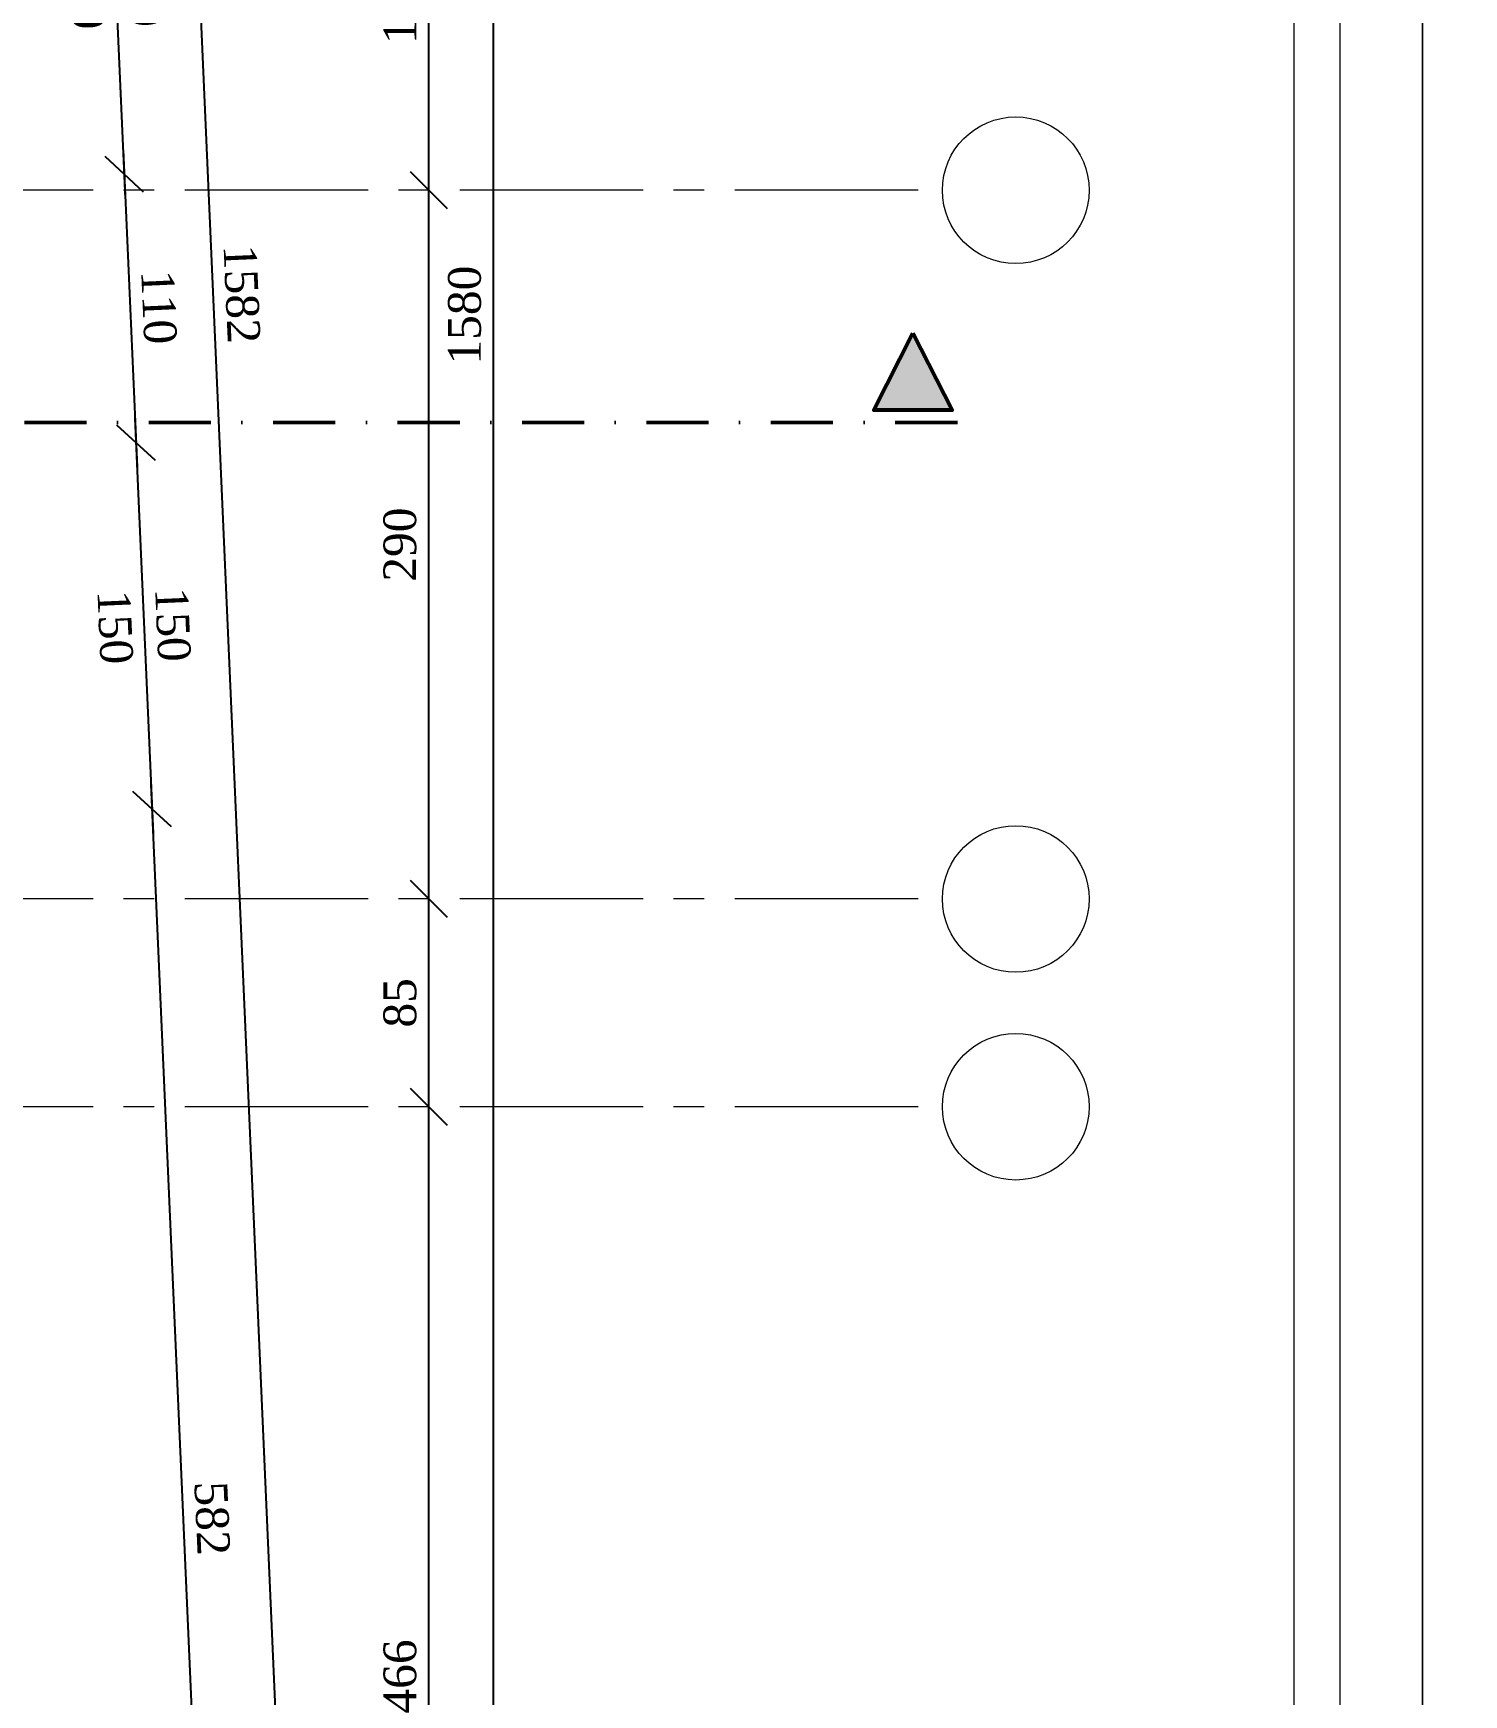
# Model space of a CAD drawing. Header units: millimetres. Extents: x 1373 to 40779, y 1939 to 6439.
# Drawn here: x 12250 to 12835, y 3601 to 4281 of the extents above; entities that cross this region are included whole.
import ezdxf

# ---------------------------------------------------------------- set-up
doc = ezdxf.new("R2010")
doc.units = ezdxf.units.MM
doc.linetypes.add('DASHDOTX2', pattern=[50.8, 25.4, -12.7, 0, -12.7])
doc.linetypes.add('IMPORT-CENTER2', pattern=[112.5, 75, -12.5, 12.5, -12.5])
for name, color, linetype, lineweight in [('A-ANNO-DIMS', 211, 'Continuous', 18), ('A-DETL', 6, 'Continuous', 30), ('A-WALL', 20, 'Continuous', 9), ('kest', 4, 'DASHDOTX2', 50), ('S-GRID', 252, 'IMPORT-CENTER2', 5), ('S-GRID-IDEN', 1, 'Continuous', 18)]:
    doc.layers.add(name, color=color, linetype=linetype, lineweight=lineweight)
doc.styles.add('Times New Roman', font='times.ttf', dxfattribs={"height": 13.4})
doc.dimstyles.new('2_0_mm_-_Arial', dxfattribs={"dimscale": 30.48, "dimtxt": 14.029207, "dimasz": 0.492126, "dimexe": 0.328084, "dimexo": 0.625, "dimgap": 0.164042, "dimtad": 1, "dimdec": 0, "dimtxsty": 'Times New Roman', "dimblk1": 'OBLIQUE', "dimblk2": 'OBLIQUE', "dimsah": 1, "dimcen": 2.5, "dimdle": 0.328084, "dimazin": 3, "dimtfac": 1, "dimtix": 1, "dimtmove": 0, "dimatfit": 3, "dimfxl": 0.656168, "dimfxlon": 1, "dimtvp": 1, "dimarcsym": 2})

# ---------------------------------------------------------------- blocks, each defined once
blk = doc.blocks.new('Grid - 3_0mm mit Kreis-1799268-1_BODRUM KAT')
at = {"layer": 'S-GRID-IDEN'}
blk.add_circle((0, 0), 0.3, dxfattribs=at)
blk = doc.blocks.new('_Oblique')
at = {"color": 0, "linetype": 'ByBlock', "lineweight": -2}
blk.add_line((-0.5, -0.5), (0.5, 0.5), dxfattribs=at)
blk = doc.blocks.new('*D17600')
at = {"layer": 'A-ANNO-DIMS', "color": 0, "lineweight": -2, "transparency": 16777216}
for p, q in [((12411.93, 3365.28), (12411.93, 3851.56)), ((12393.83, 3375.28), (12421.93, 3375.28))]:
    blk.add_line(p, q, dxfattribs=at)
at = {"layer": 'Defpoints', "color": 0, "transparency": 16777216}
for p in [(12391.93, 3841.56), (12411.93, 3841.56), (12391.93, 3375.28)]:
    blk.add_point(p, dxfattribs=at)
at = {"layer": 'A-ANNO-DIMS', "color": 0, "lineweight": -2, "transparency": 16777216, "xscale": 15, "yscale": 15, "zscale": 15}
for p, rotation in [((12411.93, 3841.56), 90), ((12411.93, 3375.28), 270)]:
    blk.add_blockref('_Oblique', p, dxfattribs=dict(at, rotation=rotation))
at = {"layer": 'A-ANNO-DIMS', "color": 0, "transparency": 16777216, "insert": (12400.11, 3608.42), "char_height": 13.4, "width": 36.4299, "attachment_point": 5, "rotation": 90, "style": 'Times New Roman'}
blk.add_mtext('\\A1;466', dxfattribs=at)
blk = doc.blocks.new('*D17601')
at = {"layer": 'A-ANNO-DIMS', "color": 0, "lineweight": -2, "transparency": 16777216}
blk.add_line((12411.93, 3831.56), (12411.93, 3936.56), dxfattribs=at)
at = {"layer": 'Defpoints', "color": 0, "transparency": 16777216}
for p in [(12391.93, 3926.56), (12411.93, 3926.56), (12391.93, 3841.56)]:
    blk.add_point(p, dxfattribs=at)
at = {"layer": 'A-ANNO-DIMS', "color": 0, "lineweight": -2, "transparency": 16777216, "xscale": 15, "yscale": 15, "zscale": 15}
for p, rotation in [((12411.93, 3926.56), 90), ((12411.93, 3841.56), 270)]:
    blk.add_blockref('_Oblique', p, dxfattribs=dict(at, rotation=rotation))
at = {"layer": 'A-ANNO-DIMS', "color": 0, "transparency": 16777216, "insert": (12400.11, 3884.06), "char_height": 13.4, "width": 24.2866, "attachment_point": 5, "rotation": 90, "style": 'Times New Roman'}
blk.add_mtext('\\A1;85', dxfattribs=at)
blk = doc.blocks.new('*D17602')
at = {"layer": 'A-ANNO-DIMS', "color": 0, "lineweight": -2, "transparency": 16777216}
blk.add_line((12411.93, 3916.56), (12411.93, 4226.56), dxfattribs=at)
at = {"layer": 'Defpoints', "color": 0, "transparency": 16777216}
for p in [(12391.93, 4216.56), (12411.93, 4216.56), (12391.93, 3926.56)]:
    blk.add_point(p, dxfattribs=at)
at = {"layer": 'A-ANNO-DIMS', "color": 0, "lineweight": -2, "transparency": 16777216, "xscale": 15, "yscale": 15, "zscale": 15}
for p, rotation in [((12411.93, 4216.56), 90), ((12411.93, 3926.56), 270)]:
    blk.add_blockref('_Oblique', p, dxfattribs=dict(at, rotation=rotation))
at = {"layer": 'A-ANNO-DIMS', "color": 0, "transparency": 16777216, "insert": (12400.09, 4071.56), "char_height": 13.4, "width": 36.4299, "attachment_point": 5, "rotation": 90, "style": 'Times New Roman'}
blk.add_mtext('\\A1;290', dxfattribs=at)
blk = doc.blocks.new('*D17603')
at = {"layer": 'A-ANNO-DIMS', "color": 0, "lineweight": -2, "transparency": 16777216}
blk.add_line((12411.93, 4206.56), (12411.93, 4376.56), dxfattribs=at)
at = {"layer": 'Defpoints', "color": 0, "transparency": 16777216}
for p in [(12391.93, 4366.56), (12411.93, 4366.56), (12391.93, 4216.56)]:
    blk.add_point(p, dxfattribs=at)
at = {"layer": 'A-ANNO-DIMS', "color": 0, "lineweight": -2, "transparency": 16777216, "xscale": 15, "yscale": 15, "zscale": 15}
for p, rotation in [((12411.93, 4366.56), 90), ((12411.93, 4216.56), 270)]:
    blk.add_blockref('_Oblique', p, dxfattribs=dict(at, rotation=rotation))
at = {"layer": 'A-ANNO-DIMS', "color": 0, "transparency": 16777216, "insert": (12400.11, 4291.56), "char_height": 13.4, "width": 36.4299, "attachment_point": 5, "rotation": 90, "style": 'Times New Roman'}
blk.add_mtext('\\A1;150', dxfattribs=at)
blk = doc.blocks.new('*D17607')
at = {"layer": 'A-ANNO-DIMS', "color": 0, "lineweight": -2, "transparency": 16777216}
for p, q in [((12438.36, 3365.28), (12438.36, 4965.66)), ((12420.27, 3375.28), (12448.36, 3375.28))]:
    blk.add_line(p, q, dxfattribs=at)
at = {"layer": 'Defpoints', "color": 0, "transparency": 16777216}
for p in [(12418.36, 4955.66), (12438.36, 4955.66), (12418.36, 3375.28)]:
    blk.add_point(p, dxfattribs=at)
at = {"layer": 'A-ANNO-DIMS', "color": 0, "lineweight": -2, "transparency": 16777216, "xscale": 15, "yscale": 15, "zscale": 15}
for p, rotation in [((12438.36, 4955.66), 90), ((12438.36, 3375.28), 270)]:
    blk.add_blockref('_Oblique', p, dxfattribs=dict(at, rotation=rotation))
at = {"layer": 'A-ANNO-DIMS', "color": 0, "transparency": 16777216, "insert": (12426.55, 4165.47), "char_height": 13.4, "width": 48.5733, "attachment_point": 5, "rotation": 90, "style": 'Times New Roman'}
blk.add_mtext('\\A1;1580', dxfattribs=at)
blk = doc.blocks.new('*D17613')
at = {"layer": 'A-ANNO-DIMS', "color": 0, "lineweight": -2, "transparency": 16777216}
blk.add_line((12280.19, 4382.99), (12287.66, 4213.15), dxfattribs=at)
at = {"layer": 'Defpoints', "color": 0, "transparency": 16777216}
for p in [(12260.65, 4372.12), (12267.24, 4222.27), (12287.22, 4223.14)]:
    blk.add_point(p, dxfattribs=at)
at = {"layer": 'A-ANNO-DIMS', "color": 0, "lineweight": -2, "transparency": 16777216, "xscale": 15, "yscale": 15, "zscale": 15}
for p, rotation in [((12280.63, 4373), 92.51749666392172), ((12287.22, 4223.14), 272.5174966639217)]:
    blk.add_blockref('_Oblique', p, dxfattribs=dict(at, rotation=rotation))
at = {"layer": 'A-ANNO-DIMS', "color": 0, "transparency": 16777216, "char_height": 13.4, "width": 36.4299, "attachment_point": 5, "rotation": 272.5175, "style": 'Times New Roman'}
for s, insert in [('\\A1;220', (12272.12, 4297.55)), ('\\A1;150', (12295.73, 4298.59))]:
    blk.add_mtext(s, dxfattribs=dict(at, insert=insert))
blk = doc.blocks.new('*D17614')
at = {"layer": 'A-ANNO-DIMS', "color": 0, "lineweight": -2, "transparency": 16777216}
blk.add_line((12286.78, 4233.13), (12292.49, 4103.26), dxfattribs=at)
at = {"layer": 'Defpoints', "color": 0, "transparency": 16777216}
for p in [(12267.24, 4222.27), (12292.05, 4113.25), (12272.07, 4112.37)]:
    blk.add_point(p, dxfattribs=at)
at = {"layer": 'A-ANNO-DIMS', "color": 0, "lineweight": -2, "transparency": 16777216, "xscale": 15, "yscale": 15, "zscale": 15}
for p, rotation in [((12287.22, 4223.14), 92.51749666392172), ((12292.05, 4113.25), 272.5174966639217)]:
    blk.add_blockref('_Oblique', p, dxfattribs=dict(at, rotation=rotation))
at = {"layer": 'A-ANNO-DIMS', "color": 0, "transparency": 16777216, "insert": (12301.44, 4168.72), "char_height": 13.4, "width": 36.4299, "attachment_point": 5, "rotation": 272.5175, "style": 'Times New Roman'}
blk.add_mtext('\\A1;110', dxfattribs=at)
blk = doc.blocks.new('*D17615')
at = {"layer": 'A-ANNO-DIMS', "color": 0, "lineweight": -2, "transparency": 16777216}
blk.add_line((12291.62, 4123.24), (12299.08, 3953.4), dxfattribs=at)
at = {"layer": 'Defpoints', "color": 0, "transparency": 16777216}
for p in [(12272.07, 4112.37), (12278.66, 3962.52), (12298.64, 3963.4)]:
    blk.add_point(p, dxfattribs=at)
at = {"layer": 'A-ANNO-DIMS', "color": 0, "lineweight": -2, "transparency": 16777216, "xscale": 15, "yscale": 15, "zscale": 15}
for p, rotation in [((12292.05, 4113.25), 92.51749666392172), ((12298.64, 3963.4), 272.5174966639217)]:
    blk.add_blockref('_Oblique', p, dxfattribs=dict(at, rotation=rotation))
at = {"layer": 'A-ANNO-DIMS', "color": 0, "transparency": 16777216, "char_height": 13.4, "width": 36.4299, "attachment_point": 5, "rotation": 272.5175, "style": 'Times New Roman'}
for insert in [(12307.15, 4038.84), (12283.54, 4037.8)]:
    blk.add_mtext('\\A1;150', dxfattribs=dict(at, insert=insert))
blk = doc.blocks.new('*D17616')
at = {"layer": 'A-ANNO-DIMS', "color": 0, "lineweight": -2, "transparency": 16777216}
for p, q in [((12298.2, 3973.39), (12324.65, 3371.89)), ((12306.13, 3381.09), (12334.2, 3382.32))]:
    blk.add_line(p, q, dxfattribs=at)
at = {"layer": 'Defpoints', "color": 0, "transparency": 16777216}
for p in [(12278.66, 3962.52), (12304.23, 3381.01), (12324.21, 3381.88)]:
    blk.add_point(p, dxfattribs=at)
at = {"layer": 'A-ANNO-DIMS', "color": 0, "lineweight": -2, "transparency": 16777216, "xscale": 15, "yscale": 15, "zscale": 15}
for p, rotation in [((12298.64, 3963.4), 92.51749666392172), ((12324.21, 3381.88), 272.5174966639217)]:
    blk.add_blockref('_Oblique', p, dxfattribs=dict(at, rotation=rotation))
at = {"layer": 'A-ANNO-DIMS', "color": 0, "transparency": 16777216, "insert": (12323.23, 3673.16), "char_height": 13.4, "width": 36.4299, "attachment_point": 5, "rotation": 272.5175, "style": 'Times New Roman'}
blk.add_mtext('\\A1;582', dxfattribs=at)
blk = doc.blocks.new('*D17617')
at = {"layer": 'A-ANNO-DIMS', "color": 0, "lineweight": -2, "transparency": 16777216}
for p, q in [((12288.38, 4973.74), (12358.74, 3373.39)), ((12270.74, 4962.96), (12298.81, 4964.19))]:
    blk.add_line(p, q, dxfattribs=at)
at = {"layer": 'Defpoints', "color": 0, "transparency": 16777216}
for p in [(12268.84, 4962.87), (12338.32, 3382.51), (12358.31, 3383.38)]:
    blk.add_point(p, dxfattribs=at)
at = {"layer": 'A-ANNO-DIMS', "color": 0, "lineweight": -2, "transparency": 16777216, "xscale": 15, "yscale": 15, "zscale": 15}
for p, rotation in [((12288.82, 4963.75), 92.51749666392172), ((12358.31, 3383.38), 272.5174966639217)]:
    blk.add_blockref('_Oblique', p, dxfattribs=dict(at, rotation=rotation))
at = {"layer": 'A-ANNO-DIMS', "color": 0, "transparency": 16777216, "insert": (12335.37, 4174.09), "char_height": 13.4, "width": 48.5733, "attachment_point": 5, "rotation": 272.5175, "style": 'Times New Roman'}
blk.add_mtext('\\A1;1582', dxfattribs=at)
blk = doc.blocks.new('KESİT')
at = {"layer": 'A-WALL'}
blk.add_hatch(color=4, dxfattribs=at).paths.add_polyline_path([(15959.31, 4158.03), (15975.29, 4126.64), (15943.32, 4126.64)])
at = {"layer": 'A-WALL', "color": 4, "lineweight": 53}
blk.add_lwpolyline([(15959.31, 4158.03), (15975.29, 4126.64), (15943.32, 4126.64), (15959.31, 4158.03)], dxfattribs=at)
at = {"layer": 'kest'}
blk.add_line((12999.87, 4121.54), (15977.83, 4121.54), dxfattribs=at)

msp = doc.modelspace()

# ---------------------------------------------------------------- linework, layer by layer
at = {"layer": 'A-ANNO-DIMS', "lineweight": 18, "ltscale": 2}
for points in [[(9434.71, 1938.61), (12818.42, 1938.61), (12818.42, 6438.61), (9434.71, 6438.61)], [(12818.42, 1938.61), (16202.12, 1938.61), (16202.12, 6438.61), (12818.42, 6438.61)], [(9468.46, 1972.36), (12784.67, 1969.9), (12784.67, 6402.41), (9468.46, 6404.86)], [(9487.21, 1991.11), (12765.92, 1988.65), (12765.92, 6383.66), (9487.21, 6386.11)]]:
    msp.add_lwpolyline(points, close=True, dxfattribs=at)
at = {"layer": 'S-GRID', "lineweight": 18}
for p, q in [((12612.02, 4216.56), (9638.39, 4216.56)), ((12612.02, 3926.56), (9638.39, 3926.56)), ((12612.02, 3841.56), (9638.39, 3841.56))]:
    msp.add_line(p, q, dxfattribs=at)

# ---------------------------------------------------------------- block references
at = {"layer": 'A-DETL'}
msp.add_blockref('KESİT', (-3349.35, 0), dxfattribs=at)
at = {"layer": 'S-GRID-IDEN', "xscale": 99.99999999999993, "yscale": 99.99999999999993, "zscale": 99.99999999999993, "rotation": 89.99999999999982}
for p in [(12652.02, 4216.56), (12652.02, 3926.56), (12652.02, 3841.56)]:
    msp.add_blockref('Grid - 3_0mm mit Kreis-1799268-1_BODRUM KAT', p, dxfattribs=at)

# ---------------------------------------------------------------- dimensions: what is measured, and where the dimension line sits
at = {"layer": 'A-ANNO-DIMS'}
for base, p1, p2, angle, override, picture, middle in [((12358.31, 3383.38), (12268.84, 4962.87), (12338.32, 3382.51), 272.5175, {"dimse1": 0, "dimse2": 1, "dimfxl": 1581.894026}, '*D17617', (12335.37, 4174.09)), ((12438.36, 4955.66), (12418.36, 3375.28), (12418.36, 4955.66), 90, {"dimse1": 0, "dimse2": 1, "dimfxl": 1580.378879}, '*D17607', (12426.55, 4165.47)), ((12411.93, 4366.56), (12391.93, 4216.56), (12391.93, 4366.56), 90, {"dimse1": 1, "dimse2": 1, "dimfxl": 150}, '*D17603', (12400.11, 4291.56)), ((12292.05, 4113.25), (12267.24, 4222.27), (12272.07, 4112.37), 272.5175, {"dimse1": 1, "dimse2": 1, "dimfxl": 110}, '*D17614', (12301.44, 4168.72)), ((12411.93, 4216.56), (12391.93, 3926.56), (12391.93, 4216.56), 90, {"dimse1": 1, "dimse2": 1, "dimfxl": 290}, '*D17602', (12400.09, 4071.56)), ((12324.21, 3381.88), (12278.66, 3962.52), (12304.23, 3381.01), 272.5175, {"dimse1": 1, "dimse2": 0, "dimfxl": 582.072257}, '*D17616', (12323.23, 3673.16)), ((12411.93, 3926.56), (12391.93, 3841.56), (12391.93, 3926.56), 90, {"dimse1": 1, "dimse2": 1, "dimfxl": 85}, '*D17601', (12400.11, 3884.06)), ((12411.93, 3841.56), (12391.93, 3375.28), (12391.93, 3841.56), 90, {"dimse1": 0, "dimse2": 1, "dimfxl": 466.277602}, '*D17600', (12400.11, 3608.42))]:
    dim = msp.add_linear_dim(base=base, p1=p1, p2=p2, angle=angle, dimstyle='2_0_mm_-_Arial', override=override, dxfattribs=at)
    dim.commit()
    dim.dimension.update_dxf_attribs({"geometry": picture, "text_midpoint": middle})
for base, p1, p2, text, picture, middle in [((12287.22, 4223.14), (12260.65, 4372.12), (12267.24, 4222.27), '<>\\X220', '*D17613', (12283.93, 4298.07)), ((12298.64, 3963.4), (12272.07, 4112.37), (12278.66, 3962.52), '<>\\X150', '*D17615', (12295.35, 4038.32))]:
    dim = msp.add_linear_dim(base=base, p1=p1, p2=p2, angle=272.5175, text=text, dimstyle='2_0_mm_-_Arial', override={"dimse1": 1, "dimse2": 1, "dimfxl": 150}, dxfattribs=at)
    dim.commit()
    dim.dimension.update_dxf_attribs({"geometry": picture, "text_midpoint": middle})

doc.saveas('drawing.dxf')
